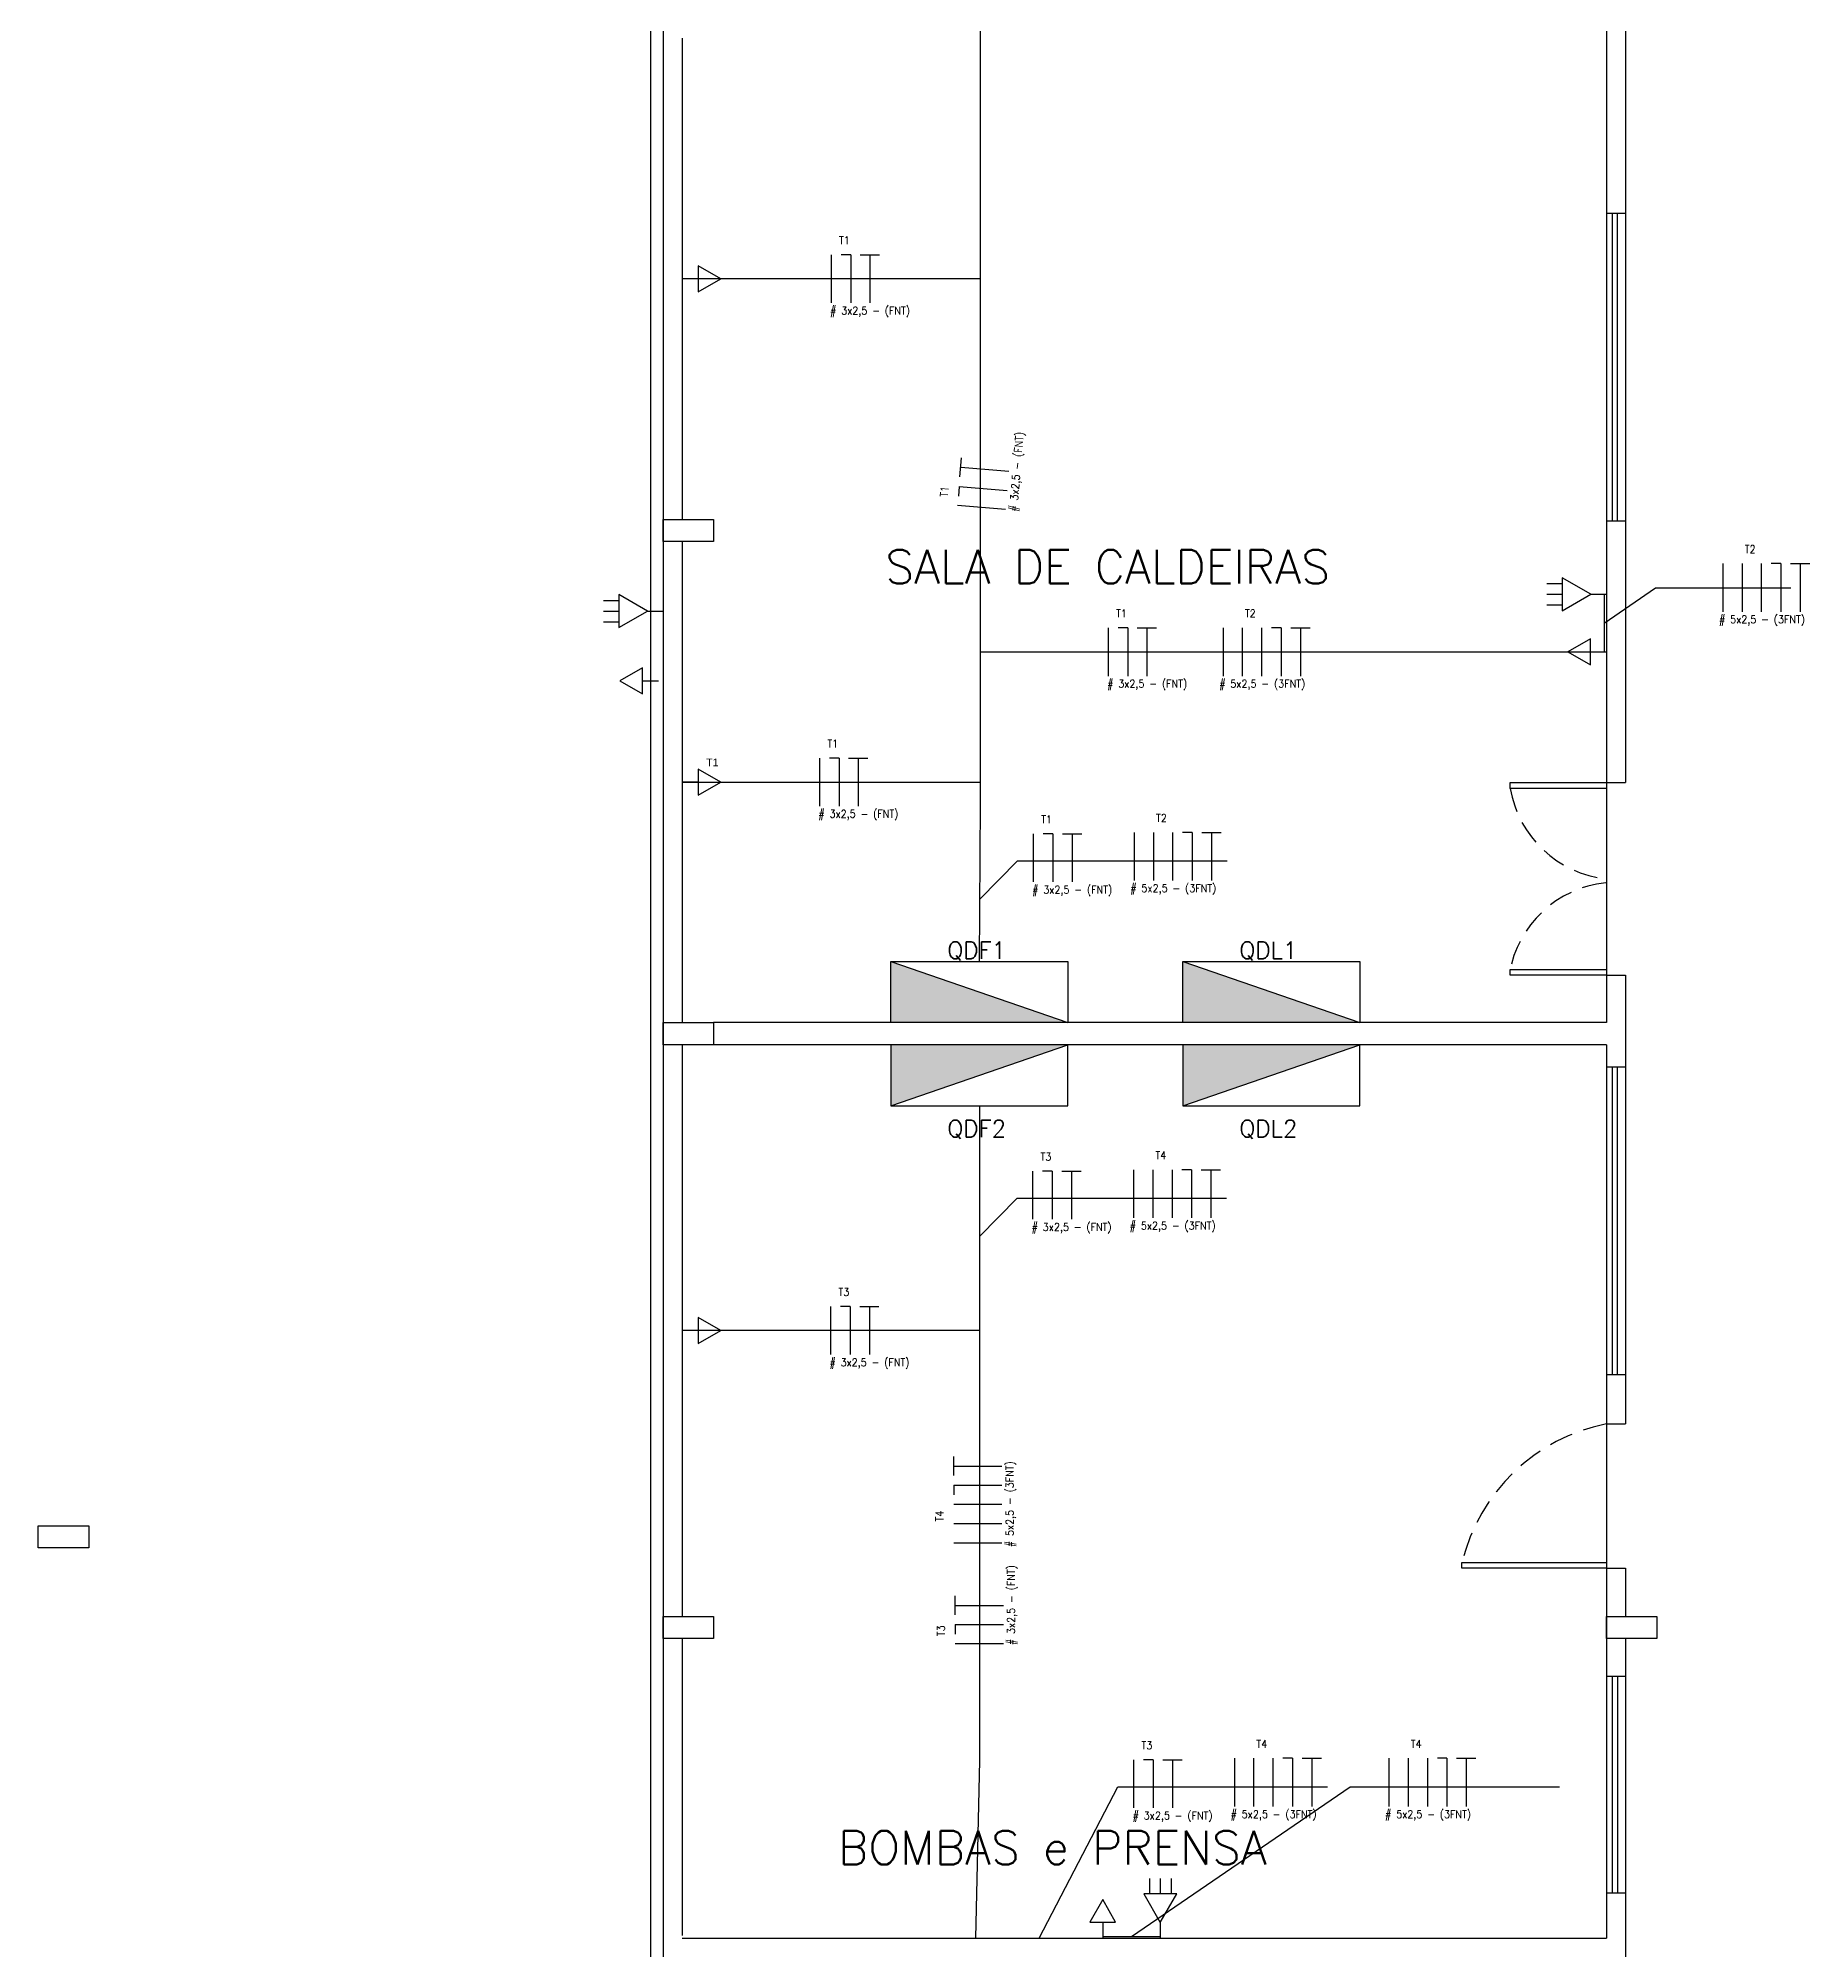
# Model space of a CAD drawing. Extents: x 103 to 641, y -58 to 322.
# Drawn here: x 393.65 to 412.06, y 90.93 to 110.79 of the extents above; entities that cross this region are included whole.
import ezdxf

# ---------------------------------------------------------------- set-up
doc = ezdxf.new("R2010")
doc.units = 0
doc.header["$MEASUREMENT"] = 0
doc.linetypes.add('DASHED2', pattern=[0.375, 0.25, -0.125])
for name, color, linetype in [('_ARQ', 5, 'Continuous'), ('_ARQ-TEXTO', 4, 'Continuous'), ('_COTAS', 4, 'Continuous'), ('_ELT-PONTO', 2, 'Continuous'), ('_ELT-PONTO-TEXTO', 4, 'Continuous'), ('_ELT_ELETRODUTOS', 6, 'Continuous'), ('ELET_FIAÇÃO', 1, 'Continuous')]:
    doc.layers.add(name, color=color, linetype=linetype)
doc.styles.add('textstyle3', font='romans')
doc.styles.add('textstyle4', font='arial.ttf')
doc.styles.add('textstyle6', font='Standard')

# ---------------------------------------------------------------- blocks, each defined once
blk = doc.blocks.new('TOM_Monof_baixa')
at = {"layer": '_ELT-PONTO'}
for p, q in [((0.166, 0), (0, 0)), ((0.399, 0), (0.166, 0.135)), ((0.166, 0.135), (0.166, -0.135)), ((0.166, -0.135), (0.399, 0))]:
    blk.add_line(p, q, dxfattribs=at)
blk = doc.blocks.new('TOM_Trif_Baixa')
at = {"layer": '_ELT-PONTO'}
for p, q in [((-0.619, 0.111), (-0.459, 0.111)), ((-0.619, 0), (-0.459, 0)), ((-0.16, 0), (0, 0)), ((-0.619, -0.111), (-0.459, -0.111))]:
    blk.add_line(p, q, dxfattribs=at)
blk.add_lwpolyline([(-0.16, 0), (-0.459, 0.172), (-0.459, -0.172)], close=True, dxfattribs=at)
blk = doc.blocks.new('FIACAO_LAMP_FNT')
at = {"layer": 'ELET_FIAÇÃO', "color": 4, "linetype": 'Continuous'}
for p, q in [((0, -0.25), (0, 0.25)), ((0.2, 0.25), (0.1, 0.25)), ((0.2, 0.25), (0.2, -0.25)), ((0.3, 0.25), (0.5, 0.25)), ((0.4, 0.25), (0.4, -0.25))]:
    blk.add_line(p, q, dxfattribs=at)
at = {"layer": 'ELET_FIAÇÃO', "color": 4, "linetype": 'Continuous', "style": 'textstyle4'}
for tag, p in [('C', (0.079, 0.36)), ('B', (-0.014, -0.37))]:
    blk.add_attdef(tag, p, '', height=0.08, dxfattribs=at)
blk = doc.blocks.new('FIACAO_LAMP_ELETRO_3FNT')
at = {"layer": 'ELET_FIAÇÃO', "color": 4, "linetype": 'Continuous'}
for p, q in [((0, -0.25), (0, 0.25)), ((0.2, -0.25), (0.2, 0.25)), ((0.4, -0.25), (0.4, 0.25)), ((0.6, 0.25), (0.5, 0.25)), ((0.6, 0.25), (0.6, -0.25)), ((0.7, 0.25), (0.9, 0.25)), ((0.8, 0.25), (0.8, -0.25))]:
    blk.add_line(p, q, dxfattribs=at)
at = {"layer": 'ELET_FIAÇÃO', "color": 4, "linetype": 'Continuous', "style": 'textstyle4'}
for tag, p in [('C', (0.224, 0.36)), ('B', (-0.043, -0.37))]:
    blk.add_attdef(tag, p, '', height=0.08, dxfattribs=at)

msp = doc.modelspace()

# ---------------------------------------------------------------- hatches: boundary and pattern name
at = {"layer": '_ELT-PONTO', "linetype": 'Continuous', "transparency": 33554687}
for points in [[(404.349, 100.564), (402.509, 101.201), (402.509, 100.564)], [(407.383, 100.564), (405.543, 101.201), (405.543, 100.564)], [(402.509, 100.335), (402.509, 99.698), (404.349, 100.335)], [(405.543, 100.335), (405.543, 99.698), (407.383, 100.335)]]:
    msp.add_hatch(color=256, dxfattribs=at).paths.add_polyline_path(points, flags=0)

# ---------------------------------------------------------------- linework, layer by layer
at = {"layer": '_ARQ'}
for p, q in [((410.143, 126.681), (410.143, 103.058)), ((400.143, 126.481), (400.143, 87.995)), ((409.943, 116.481), (409.943, 103.058)), ((400.343, 110.793), (400.343, 105.793)), ((409.943, 108.974), (410.143, 108.974)), ((410.005, 105.774), (410.005, 108.971)), ((410.059, 105.774), (410.059, 108.971)), ((410.143, 105.774), (409.943, 105.774)), ((400.343, 105.564), (400.343, 100.564)), ((409.943, 103.058), (410.143, 103.058)), ((409.943, 101.058), (410.143, 101.058)), ((409.943, 101.058), (409.943, 100.564)), ((410.143, 101.058), (410.143, 96.394)), ((409.943, 100.564), (400.668, 100.564)), ((400.343, 100.335), (400.343, 94.394)), ((409.943, 100.335), (400.668, 100.335)), ((409.941, 100.104), (410.143, 100.104)), ((410.005, 96.904), (410.005, 100.101)), ((410.059, 96.904), (410.059, 100.101)), ((410.143, 96.904), (409.941, 96.904)), ((409.943, 94.894), (409.943, 91.052)), ((410.143, 94.894), (410.143, 94.394)), ((410.143, 94.165), (410.143, 79.447)), ((409.943, 93.773), (410.146, 93.773)), ((410.008, 91.519), (410.008, 93.77)), ((410.061, 91.519), (410.061, 93.77)), ((410.146, 91.519), (409.943, 91.519)), ((400.343, 91.052), (409.943, 91.052))]:
    msp.add_line(p, q, dxfattribs=at)
at = {"layer": '_ARQ', "linetype": 'Continuous'}
for p, q in [((409.943, 103.058), (409.943, 101.058)), ((409.943, 100.335), (409.943, 96.394)), ((409.943, 96.394), (409.943, 94.954)), ((409.943, 96.394), (410.143, 96.394)), ((409.943, 94.894), (410.143, 94.894)), ((400.343, 94.165), (400.343, 91.08))]:
    msp.add_line(p, q, dxfattribs=at)
at = {"layer": '_ARQ'}
for points in [[(400.143, 105.793), (400.668, 105.793), (400.668, 105.564), (400.143, 105.564)], [(400.143, 100.564), (400.668, 100.564), (400.668, 100.335), (400.143, 100.335)], [(393.652, 95.335), (394.176, 95.335), (394.176, 95.106), (393.652, 95.106)], [(400.143, 94.394), (400.668, 94.394), (400.668, 94.165), (400.143, 94.165)], [(409.943, 94.394), (410.468, 94.394), (410.468, 94.165), (409.943, 94.165)]]:
    msp.add_lwpolyline(points, close=True, dxfattribs=at)
at = {"layer": '_ARQ', "linetype": 'Continuous'}
for points in [[(409.943, 102.998), (408.943, 102.998), (408.943, 103.058), (409.943, 103.058)], [(409.943, 101.058), (408.943, 101.058), (408.943, 101.118), (409.943, 101.118)], [(409.943, 94.894), (408.443, 94.894), (408.443, 94.954), (409.943, 94.954)]]:
    msp.add_lwpolyline(points, close=True, dxfattribs=at)
at = {"layer": '_ARQ', "linetype": 'DASHED2'}
for centre, radius, start, end in [((410.064, 103.188), 1.136, 189.6213, 263.9217), ((410.056, 100.888), 1.136, 96.0783, 170.3787), ((410.317, 94.504), 1.927, 101.1833, 166.4784)]:
    msp.add_arc(centre, radius, start, end, dxfattribs=at)
at = {"layer": '_ELT-PONTO', "linetype": 'Continuous'}
for p, q in [((402.509, 101.201), (404.349, 100.564)), ((405.543, 101.201), (407.383, 100.564)), ((402.509, 99.698), (404.349, 100.335)), ((405.543, 99.698), (407.383, 100.335))]:
    msp.add_line(p, q, dxfattribs=at)
for points in [[(402.509, 100.564), (402.509, 101.201), (404.349, 101.201), (404.349, 100.564)], [(405.543, 100.564), (405.543, 101.201), (407.383, 101.201), (407.383, 100.564)], [(402.509, 100.335), (402.509, 99.698), (404.349, 99.698), (404.349, 100.335)], [(405.543, 100.335), (405.543, 99.698), (407.383, 99.698), (407.383, 100.335)]]:
    msp.add_lwpolyline(points, close=True, dxfattribs=at)
at = {"layer": '_ELT_ELETRODUTOS', "linetype": 'Continuous'}
for p, q in [((400.017, 88.125), (400.017, 122.941)), ((403.441, 107.308), (403.441, 115.772)), ((403.441, 108.293), (400.343, 108.293)), ((403.441, 103.639), (403.441, 107.308)), ((409.92, 104.715), (410.453, 105.084)), ((410.453, 105.084), (411.859, 105.084)), ((409.92, 105.015), (409.92, 104.416)), ((403.441, 104.416), (409.943, 104.416)), ((403.441, 102.841), (403.441, 103.639)), ((400.343, 103.064), (403.441, 103.064)), ((403.429, 101.201), (403.441, 102.841)), ((403.435, 101.847), (403.826, 102.247)), ((403.826, 102.247), (406.002, 102.247)), ((403.429, 99.698), (403.429, 96.985)), ((403.429, 98.341), (403.82, 98.741)), ((403.82, 98.741), (405.997, 98.741)), ((403.429, 97.365), (400.343, 97.365)), ((403.429, 96.985), (403.429, 92.896)), ((403.429, 92.896), (403.388, 91.052)), ((404.049, 91.052), (404.869, 92.625)), ((404.869, 92.625), (407.045, 92.625)), ((405.01, 91.067), (407.28, 92.625)), ((407.28, 92.625), (409.456, 92.625)), ((403.388, 91.052), (404.71, 91.052)), ((404.71, 91.067), (405.309, 91.067))]:
    msp.add_line(p, q, dxfattribs=at)

# ---------------------------------------------------------------- block references
at = {"layer": '_COTAS', "linetype": 'Continuous'}
for name, p in [('TOM_Monof_baixa', (400.343, 108.293)), ('TOM_Trif_Baixa', (409.943, 105.015)), ('TOM_Trif_Baixa', (400.143, 104.841)), ('TOM_Monof_baixa', (400.343, 103.064)), ('TOM_Monof_baixa', (400.343, 97.365))]:
    msp.add_blockref(name, p, dxfattribs=at)
for name, p, rotation in [('TOM_Monof_baixa', (409.943, 104.416), 180), ('TOM_Monof_baixa', (400.094, 104.115), 180), ('TOM_Trif_Baixa', (405.309, 91.052), 270), ('TOM_Monof_baixa', (404.71, 91.052), 89.99999999999999)]:
    msp.add_blockref(name, p, dxfattribs=dict(at, rotation=rotation))
at = {"layer": '_ELT_ELETRODUTOS', "linetype": 'Continuous'}
ref = msp.add_blockref('FIACAO_LAMP_FNT', (401.892, 108.293), dxfattribs=at)
ref.add_attrib('B', '# 3x2,5 - (FNT)', (401.878, 107.923), dxfattribs={"layer": 'ELET_FIAÇÃO', "color": 4, "linetype": 'Continuous', "height": 0.08, "style": 'textstyle6'})
ref.add_attrib('C', 'T1', (401.971, 108.653), dxfattribs={"layer": 'ELET_FIAÇÃO', "color": 4, "linetype": 'Continuous', "height": 0.08, "style": 'textstyle6'})
ref = msp.add_blockref('FIACAO_LAMP_FNT', (403.452, 105.916), dxfattribs=dict(at, rotation=85.29258830662572))
ref.add_attrib('B', '# 3x2,5 - (FNT)', (403.82, 105.872), dxfattribs={"layer": 'ELET_FIAÇÃO', "color": 4, "linetype": 'Continuous', "height": 0.08, "rotation": 85.2926, "style": 'textstyle6'})
ref.add_attrib('C', 'T1', (403.1, 106.024), dxfattribs={"layer": 'ELET_FIAÇÃO', "color": 4, "linetype": 'Continuous', "height": 0.08, "rotation": 85.2926, "style": 'textstyle6'})
ref = msp.add_blockref('FIACAO_LAMP_ELETRO_3FNT', (411.156, 105.084), dxfattribs=at)
ref.add_attrib('C', 'T2', (411.38, 105.444), dxfattribs={"layer": 'ELET_FIAÇÃO', "color": 4, "linetype": 'Continuous', "height": 0.08, "style": 'textstyle6'})
ref.add_attrib('B', '# 5x2,5 - (3FNT)', (411.113, 104.714), dxfattribs={"layer": 'ELET_FIAÇÃO', "color": 4, "linetype": 'Continuous', "height": 0.08, "style": 'textstyle6'})
ref = msp.add_blockref('FIACAO_LAMP_FNT', (404.77, 104.416), dxfattribs=at)
ref.add_attrib('B', '# 3x2,5 - (FNT)', (404.757, 104.046), dxfattribs={"layer": 'ELET_FIAÇÃO', "color": 4, "linetype": 'Continuous', "height": 0.08, "style": 'textstyle6'})
ref.add_attrib('C', 'T1', (404.849, 104.776), dxfattribs={"layer": 'ELET_FIAÇÃO', "color": 4, "linetype": 'Continuous', "height": 0.08, "style": 'textstyle6'})
ref = msp.add_blockref('FIACAO_LAMP_ELETRO_3FNT', (405.964, 104.416), dxfattribs=at)
ref.add_attrib('C', 'T2', (406.188, 104.776), dxfattribs={"layer": 'ELET_FIAÇÃO', "color": 4, "linetype": 'Continuous', "height": 0.08, "style": 'textstyle6'})
ref.add_attrib('B', '# 5x2,5 - (3FNT)', (405.921, 104.046), dxfattribs={"layer": 'ELET_FIAÇÃO', "color": 4, "linetype": 'Continuous', "height": 0.08, "style": 'textstyle6'})
ref = msp.add_blockref('FIACAO_LAMP_FNT', (401.771, 103.064), dxfattribs=at)
ref.add_attrib('B', '# 3x2,5 - (FNT)', (401.757, 102.694), dxfattribs={"layer": 'ELET_FIAÇÃO', "color": 4, "linetype": 'Continuous', "height": 0.08, "style": 'textstyle6'})
ref.add_attrib('C', 'T1', (401.85, 103.424), dxfattribs={"layer": 'ELET_FIAÇÃO', "color": 4, "linetype": 'Continuous', "height": 0.08, "style": 'textstyle6'})
ref = msp.add_blockref('FIACAO_LAMP_FNT', (403.992, 102.276), dxfattribs=at)
ref.add_attrib('B', '# 3x2,5 - (FNT)', (403.978, 101.906), dxfattribs={"layer": 'ELET_FIAÇÃO', "color": 4, "linetype": 'Continuous', "height": 0.08, "style": 'textstyle6'})
ref.add_attrib('C', 'T1', (404.071, 102.636), dxfattribs={"layer": 'ELET_FIAÇÃO', "color": 4, "linetype": 'Continuous', "height": 0.08, "style": 'textstyle6'})
ref = msp.add_blockref('FIACAO_LAMP_ELETRO_3FNT', (405.04, 102.291), dxfattribs=at)
ref.add_attrib('C', 'T2', (405.264, 102.651), dxfattribs={"layer": 'ELET_FIAÇÃO', "color": 4, "linetype": 'Continuous', "height": 0.08, "style": 'textstyle6'})
ref.add_attrib('B', '# 5x2,5 - (3FNT)', (404.997, 101.921), dxfattribs={"layer": 'ELET_FIAÇÃO', "color": 4, "linetype": 'Continuous', "height": 0.08, "style": 'textstyle6'})
ref = msp.add_blockref('FIACAO_LAMP_FNT', (403.986, 98.771), dxfattribs=at)
ref.add_attrib('B', '# 3x2,5 - (FNT)', (403.972, 98.401), dxfattribs={"layer": 'ELET_FIAÇÃO', "color": 4, "linetype": 'Continuous', "height": 0.08, "style": 'textstyle6'})
ref.add_attrib('C', 'T3', (404.065, 99.131), dxfattribs={"layer": 'ELET_FIAÇÃO', "color": 4, "linetype": 'Continuous', "height": 0.08, "style": 'textstyle6'})
ref = msp.add_blockref('FIACAO_LAMP_ELETRO_3FNT', (405.034, 98.785), dxfattribs=at)
ref.add_attrib('C', 'T4', (405.258, 99.145), dxfattribs={"layer": 'ELET_FIAÇÃO', "color": 4, "linetype": 'Continuous', "height": 0.08, "style": 'textstyle6'})
ref.add_attrib('B', '# 5x2,5 - (3FNT)', (404.991, 98.415), dxfattribs={"layer": 'ELET_FIAÇÃO', "color": 4, "linetype": 'Continuous', "height": 0.08, "style": 'textstyle6'})
ref = msp.add_blockref('FIACAO_LAMP_FNT', (401.886, 97.365), dxfattribs=at)
ref.add_attrib('B', '# 3x2,5 - (FNT)', (401.872, 96.994), dxfattribs={"layer": 'ELET_FIAÇÃO', "color": 4, "linetype": 'Continuous', "height": 0.08, "style": 'textstyle6'})
ref.add_attrib('C', 'T3', (401.965, 97.724), dxfattribs={"layer": 'ELET_FIAÇÃO', "color": 4, "linetype": 'Continuous', "height": 0.08, "style": 'textstyle6'})
ref = msp.add_blockref('FIACAO_LAMP_ELETRO_3FNT', (403.414, 95.157), dxfattribs=dict(at, rotation=90))
ref.add_attrib('C', 'T4', (403.055, 95.381), dxfattribs={"layer": 'ELET_FIAÇÃO', "color": 4, "linetype": 'Continuous', "height": 0.08, "rotation": 90, "style": 'textstyle6'})
ref.add_attrib('B', '# 5x2,5 - (3FNT)', (403.785, 95.114), dxfattribs={"layer": 'ELET_FIAÇÃO', "color": 4, "linetype": 'Continuous', "height": 0.08, "rotation": 90, "style": 'textstyle6'})
ref = msp.add_blockref('FIACAO_LAMP_FNT', (403.429, 94.109), dxfattribs=dict(at, rotation=90))
ref.add_attrib('B', '# 3x2,5 - (FNT)', (403.799, 94.096), dxfattribs={"layer": 'ELET_FIAÇÃO', "color": 4, "linetype": 'Continuous', "height": 0.08, "rotation": 90, "style": 'textstyle6'})
ref.add_attrib('C', 'T3', (403.069, 94.188), dxfattribs={"layer": 'ELET_FIAÇÃO', "color": 4, "linetype": 'Continuous', "height": 0.08, "rotation": 90, "style": 'textstyle6'})
ref = msp.add_blockref('FIACAO_LAMP_FNT', (405.035, 92.655), dxfattribs=at)
ref.add_attrib('B', '# 3x2,5 - (FNT)', (405.021, 92.285), dxfattribs={"layer": 'ELET_FIAÇÃO', "color": 4, "linetype": 'Continuous', "height": 0.08, "style": 'textstyle6'})
ref.add_attrib('C', 'T3', (405.113, 93.015), dxfattribs={"layer": 'ELET_FIAÇÃO', "color": 4, "linetype": 'Continuous', "height": 0.08, "style": 'textstyle6'})
ref = msp.add_blockref('FIACAO_LAMP_ELETRO_3FNT', (406.082, 92.67), dxfattribs=at)
ref.add_attrib('C', 'T4', (406.306, 93.029), dxfattribs={"layer": 'ELET_FIAÇÃO', "color": 4, "linetype": 'Continuous', "height": 0.08, "style": 'textstyle6'})
ref.add_attrib('B', '# 5x2,5 - (3FNT)', (406.039, 92.299), dxfattribs={"layer": 'ELET_FIAÇÃO', "color": 4, "linetype": 'Continuous', "height": 0.08, "style": 'textstyle6'})
ref = msp.add_blockref('FIACAO_LAMP_ELETRO_3FNT', (407.687, 92.67), dxfattribs=at)
ref.add_attrib('C', 'T4', (407.911, 93.029), dxfattribs={"layer": 'ELET_FIAÇÃO', "color": 4, "linetype": 'Continuous', "height": 0.08, "style": 'textstyle6'})
ref.add_attrib('B', '# 5x2,5 - (3FNT)', (407.644, 92.299), dxfattribs={"layer": 'ELET_FIAÇÃO', "color": 4, "linetype": 'Continuous', "height": 0.08, "style": 'textstyle6'})

# ---------------------------------------------------------------- texts
at = {"layer": '_ARQ-TEXTO', "style": 'textstyle3'}
for s, p in [('SALA DE CALDEIRAS', (402.452, 105.126)), ('BOMBAS e PRENSA', (401.96, 91.817))]:
    msp.add_text(s, height=0.35, dxfattribs=at).set_placement(p)
at = {"layer": '_ELT-PONTO-TEXTO', "style": 'textstyle3'}
for s, p in [('QDF1', (403.096, 101.228)), ('QDL1', (406.13, 101.228)), ('QDF2', (403.096, 99.375)), ('QDL2', (406.13, 99.375))]:
    msp.add_text(s, height=0.176, dxfattribs=at).set_placement(p)
at = {"layer": 'ELET_FIAÇÃO', "color": 4, "linetype": 'Continuous', "style": 'textstyle4'}
msp.add_attdef('T1', (400.59, 103.228), '', height=0.08, dxfattribs=at)

doc.saveas('drawing.dxf')
